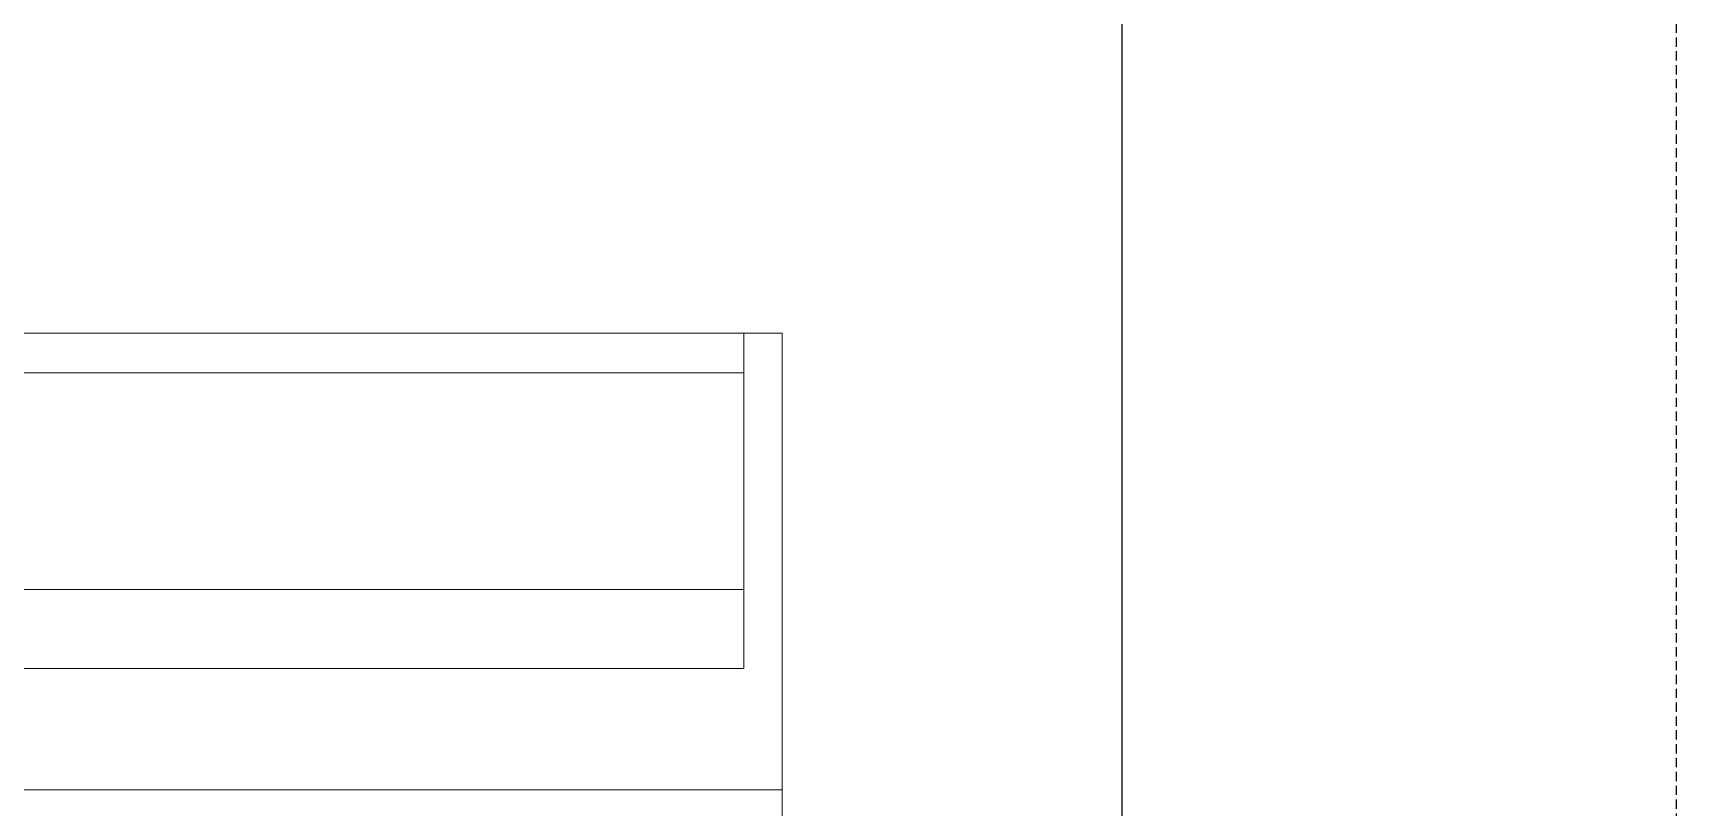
# Model space of a CAD drawing. Extents: x 406079 to 406779, y 334320 to 335420.
# Drawn here: x 406690 to 406778.9, y 334640 to 334681.9 of the extents above; entities that cross this region are included whole.
import ezdxf

# ---------------------------------------------------------------- set-up
doc = ezdxf.new("R2010")
doc.units = 0
doc.header["$MEASUREMENT"] = 0
doc.linetypes.add('DASHED', pattern=[0.75, 0.5, -0.25])
doc.layers.add('布置图', color=30, linetype='Continuous')

# ---------------------------------------------------------------- blocks, each defined once
blk = doc.blocks.new('Manufacturer光辉PartName电源监控Series宽度108ShellFrameLimitingCurrentRemarkPartTypeMinCurrent0MaxCurrent0PolesMinPower0MaxPower0LibType2DelFlgfalseUpdateDate')
at = {"color": 0, "lineweight": 0, "transparency": 33554687}
blk.add_line((-54, 20.276), (54, 20.276), dxfattribs=at)
for points in [[(-54, 45), (54, 45), (54, -45), (-54, -45)], [(-51.87, 45), (51.924, 45), (51.924, 26.859), (-51.87, 26.859)], [(-51.87, 42.856), (51.924, 42.856), (51.924, 31.119), (-51.87, 31.119)]]:
    blk.add_lwpolyline(points, close=True, dxfattribs=at)
blk.add_lwpolyline([(51.924, 42.856), (47.323, 42.856)], dxfattribs=at)

msp = doc.modelspace()

# ---------------------------------------------------------------- linework, layer by layer
at = {"color": 2}
msp.add_lwpolyline([(406108.919, 335370.369), (406748.919, 335370.369), (406748.919, 334370.369), (406108.919, 334370.369)], close=True, dxfattribs=at)
at = {"layer": '布置图', "linetype": 'DASHED'}
msp.add_lwpolyline([(406078.919, 335420.369), (406778.919, 335420.369), (406778.919, 334320.369), (406078.919, 334320.369)], close=True, dxfattribs=at)

# ---------------------------------------------------------------- block references
msp.add_blockref('Manufacturer光辉PartName电源监控Series宽度108ShellFrameLimitingCurrentRemarkPartTypeMinCurrent0MaxCurrent0PolesMinPower0MaxPower0LibType2DelFlgfalseUpdateDate', (406676.541, 334620.612))

doc.saveas('drawing.dxf')
